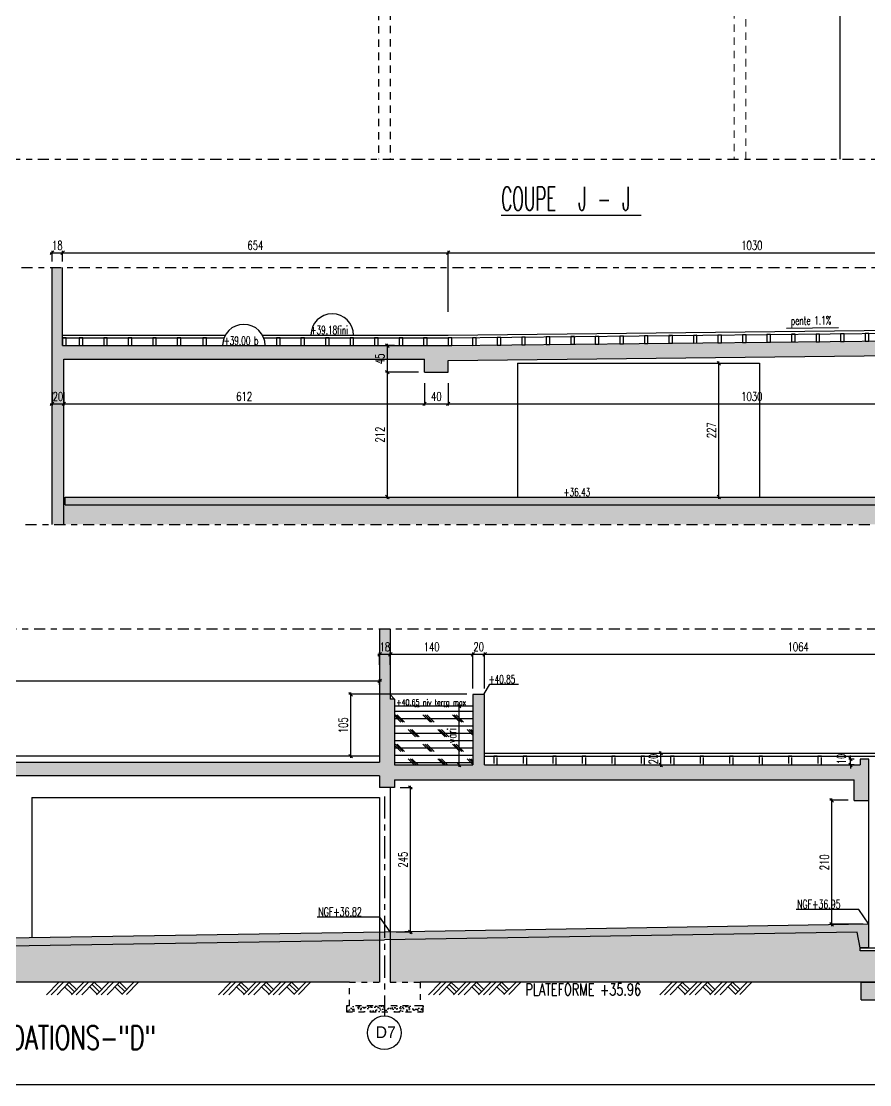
# Model space of a CAD drawing. Extents: x 308 to 437, y -199 to -146.
# Drawn here: x 361.87 to 376.27, y -198.96 to -180.92 of the extents above; entities that cross this region are included whole.
import ezdxf

# ---------------------------------------------------------------- set-up
doc = ezdxf.new("R2010")
doc.units = 0
doc.header["$LTSCALE"] = 0.5
doc.header["$MEASUREMENT"] = 0
for name, pattern in [('AXES2', [1.125, 0.75, -0.125, 0.125, -0.125]), ('CACHE', [0.375, 0.25, -0.125]), ('DISCONTINU', [0.75, 0.5, -0.25]), ('DISCONTINU2', [0.375, 0.25, -0.125])]:
    doc.linetypes.add(name, pattern=pattern)
doc.layers.get('DEFPOINTS').update_dxf_attribs({"linetype": 'CONTINUOUS'})
for name, color, linetype in [('1_AJSA_vue1', 251, 'CONTINUOUS'), ('1_AJSA_vue2', 13, 'CONTINUOUS'), ('A05-AXES', 13, 'AXES2'), ('A19-COTATIONS', 146, 'CONTINUOUS'), ('AXES', 6, 'AXES2'), ('CADRE-CART', 7, 'CONTINUOUS'), ('COTATION', 7, 'CONTINUOUS'), ('HABILLAGE', 7, 'CONTINUOUS'), ('MURS', 3, 'CONTINUOUS'), ('POCHAGE', 254, 'CONTINUOUS'), ('RDC', 7, 'DISCONTINU2'), ('REPERE-SEM', 4, 'CONTINUOUS'), ('Texte', 7, 'CONTINUOUS')]:
    doc.layers.add(name, color=color, linetype=linetype)
doc.styles.add('CGotH', font='GOTHIC.TTF')
doc.styles.add('ROMANS8', font='romans.shx', dxfattribs={"width": 0.7})
doc.styles.get("Standard").update_dxf_attribs({"font": 'txt.shx'})
doc.dimstyles.new('COT50 cm', dxfattribs={"dimtxt": 0.15, "dimasz": 0.06, "dimexe": 0.03, "dimexo": 0.1, "dimgap": 0.05, "dimtad": 1, "dimdec": 0, "dimlfac": 100, "dimzin": 0, "dimdsep": 46, "dimtxsty": 'ROMANS8', "dimblk1": 'OBLIQUE', "dimblk2": 'OBLIQUE', "dimsah": 1, "dimcen": 0.03, "dimdle": 0.03, "dimclrt": 1, "dimadec": 0, "dimazin": 0, "dimtfac": 1, "dimtdec": 0, "dimtmove": 0, "dimatfit": 3, "dimfxl": 0, "dimtolj": 1, "dimtzin": 0, "dimlwd": -1, "dimlwe": -1, "dimarcsym": 0})
pattern_1 = [(37.5, (0, -126.95472), (-0.003149668, 0.096341188), [0, -0.076, 0, -0.085, 0, -0.08125]), (7.5, (0, -126.95472), (0.088488835, 0.141107303), [0, -0.041, 0, -0.0685, 0, -0.02625]), (327.5, (-0.0615, -126.95472), (0.155707093, 0.000282953), [0, -0.025, 0, -0.09, 0, -0.1175]), (317.5, (-0.0615, -126.95472), (0.15030633, 0.04388378), [0, -0.0125, 0, -0.059, 0, -0.0675])]

# ---------------------------------------------------------------- blocks, each defined once
blk = doc.blocks.new('_Oblique')
at = {"layer": 'COTATION', "color": 0, "lineweight": -2}
blk.add_line((-0.5, -0.5), (0.5, 0.5), dxfattribs=at)
blk = doc.blocks.new('*D1558')
at = {"layer": 'COTATION', "color": 0, "transparency": 16777216}
for p, q in [((362.364, -184.851), (362.604, -184.851)), ((362.394, -185.001), (362.394, -184.821)), ((362.574, -185.001), (362.574, -184.821))]:
    blk.add_line(p, q, dxfattribs=at)
at = {"layer": 'DEFPOINTS', "color": 0, "transparency": 16777216}
for p in [(362.574, -184.851), (362.394, -185.101), (362.574, -185.101)]:
    blk.add_point(p, dxfattribs=at)
at = {"layer": 'COTATION', "color": 0, "transparency": 16777216, "xscale": 0.06, "yscale": 0.06, "zscale": 0.06, "rotation": 180}
blk.add_blockref('_Oblique', (362.394, -184.851), dxfattribs=at)
at = {"layer": 'COTATION', "color": 0, "transparency": 16777216, "xscale": 0.06, "yscale": 0.06, "zscale": 0.06}
blk.add_blockref('_Oblique', (362.574, -184.851), dxfattribs=at)
at = {"layer": 'COTATION', "color": 1, "transparency": 16777216, "insert": (362.484, -184.726), "char_height": 0.15, "attachment_point": 5, "style": 'ROMANS8'}
blk.add_mtext('\\A1;18', dxfattribs=at)
blk = doc.blocks.new('*D1559')
at = {"layer": 'COTATION', "color": 0, "transparency": 16777216}
for p, q in [((362.544, -184.851), (369.144, -184.851)), ((362.574, -185.001), (362.574, -184.821)), ((369.114, -185.851), (369.114, -184.821))]:
    blk.add_line(p, q, dxfattribs=at)
at = {"layer": 'DEFPOINTS', "color": 0, "transparency": 16777216}
for p in [(369.114, -184.851), (362.574, -185.101), (369.114, -186.246)]:
    blk.add_point(p, dxfattribs=at)
at = {"layer": 'COTATION', "color": 0, "transparency": 16777216, "xscale": 0.06, "yscale": 0.06, "zscale": 0.06, "rotation": 180}
blk.add_blockref('_Oblique', (362.574, -184.851), dxfattribs=at)
at = {"layer": 'COTATION', "color": 0, "transparency": 16777216, "xscale": 0.06, "yscale": 0.06, "zscale": 0.06}
blk.add_blockref('_Oblique', (369.114, -184.851), dxfattribs=at)
at = {"layer": 'COTATION', "color": 1, "transparency": 16777216, "insert": (365.844, -184.726), "char_height": 0.15, "attachment_point": 5, "style": 'ROMANS8'}
blk.add_mtext('\\A1;654', dxfattribs=at)
blk = doc.blocks.new('*D1560')
at = {"layer": 'COTATION', "color": 0, "transparency": 16777216}
for p, q in [((369.084, -184.851), (379.449, -184.851)), ((369.114, -185.851), (369.114, -184.821)), ((379.419, -185.851), (379.419, -184.821))]:
    blk.add_line(p, q, dxfattribs=at)
at = {"layer": 'DEFPOINTS', "color": 0, "transparency": 16777216}
for p in [(379.419, -184.851), (369.114, -186.246), (379.419, -187.102)]:
    blk.add_point(p, dxfattribs=at)
at = {"layer": 'COTATION', "color": 0, "transparency": 16777216, "xscale": 0.06, "yscale": 0.06, "zscale": 0.06, "rotation": 180}
blk.add_blockref('_Oblique', (369.114, -184.851), dxfattribs=at)
at = {"layer": 'COTATION', "color": 0, "transparency": 16777216, "xscale": 0.06, "yscale": 0.06, "zscale": 0.06}
blk.add_blockref('_Oblique', (379.419, -184.851), dxfattribs=at)
at = {"layer": 'COTATION', "color": 1, "transparency": 16777216, "insert": (374.267, -184.726), "char_height": 0.15, "attachment_point": 5, "style": 'ROMANS8'}
blk.add_mtext('\\A1;1030', dxfattribs=at)
blk = doc.blocks.new('*D1556')
at = {"layer": 'COTATION', "color": 0, "transparency": 16777216}
for p, q in [((368.614, -186.876), (368.053, -186.876)), ((368.083, -189.026), (368.083, -186.846)), ((368.051, -188.996), (368.113, -188.996))]:
    blk.add_line(p, q, dxfattribs=at)
at = {"layer": 'DEFPOINTS', "color": 0, "transparency": 16777216}
for p in [(368.083, -186.876), (368.714, -186.876), (367.951, -188.996)]:
    blk.add_point(p, dxfattribs=at)
at = {"layer": 'COTATION', "color": 0, "transparency": 16777216, "xscale": 0.06, "yscale": 0.06, "zscale": 0.06}
for p, rotation in [((368.083, -186.876), 90), ((368.083, -188.996), 270)]:
    blk.add_blockref('_Oblique', p, dxfattribs=dict(at, rotation=rotation))
at = {"layer": 'COTATION', "color": 1, "transparency": 16777216, "insert": (367.958, -187.936), "char_height": 0.15, "attachment_point": 5, "rotation": 90, "style": 'ROMANS8'}
blk.add_mtext('\\A1;212', dxfattribs=at)
blk = doc.blocks.new('*D1557')
at = {"layer": 'COTATION', "color": 0, "transparency": 16777216}
for p, q in [((368.206, -186.426), (368.053, -186.426)), ((368.083, -186.906), (368.083, -186.396)), ((368.614, -186.876), (368.053, -186.876))]:
    blk.add_line(p, q, dxfattribs=at)
at = {"layer": 'DEFPOINTS', "color": 0, "transparency": 16777216}
for p in [(368.083, -186.426), (368.306, -186.426), (368.714, -186.876)]:
    blk.add_point(p, dxfattribs=at)
at = {"layer": 'COTATION', "color": 0, "transparency": 16777216, "xscale": 0.06, "yscale": 0.06, "zscale": 0.06}
for p, rotation in [((368.083, -186.426), 90), ((368.083, -186.876), 270)]:
    blk.add_blockref('_Oblique', p, dxfattribs=dict(at, rotation=rotation))
at = {"layer": 'COTATION', "color": 1, "transparency": 16777216, "insert": (367.958, -186.651), "char_height": 0.15, "attachment_point": 5, "rotation": 90, "style": 'ROMANS8'}
blk.add_mtext('\\A1;45', dxfattribs=at)
blk = doc.blocks.new('*D1564')
at = {"layer": 'COTATION', "color": 0, "transparency": 16777216}
for p, q in [((362.394, -187.214), (362.394, -187.444)), ((362.594, -187.214), (362.594, -187.444)), ((362.364, -187.414), (362.624, -187.414))]:
    blk.add_line(p, q, dxfattribs=at)
at = {"layer": 'DEFPOINTS', "color": 0, "transparency": 16777216}
for p in [(362.394, -187.114), (362.594, -187.114), (362.594, -187.414)]:
    blk.add_point(p, dxfattribs=at)
at = {"layer": 'COTATION', "color": 0, "transparency": 16777216, "xscale": 0.06, "yscale": 0.06, "zscale": 0.06, "rotation": 180}
blk.add_blockref('_Oblique', (362.394, -187.414), dxfattribs=at)
at = {"layer": 'COTATION', "color": 0, "transparency": 16777216, "xscale": 0.06, "yscale": 0.06, "zscale": 0.06}
blk.add_blockref('_Oblique', (362.594, -187.414), dxfattribs=at)
at = {"layer": 'COTATION', "color": 1, "transparency": 16777216, "insert": (362.494, -187.289), "char_height": 0.15, "attachment_point": 5, "style": 'ROMANS8'}
blk.add_mtext('\\A1;20', dxfattribs=at)
blk = doc.blocks.new('*D1565')
at = {"layer": 'COTATION', "color": 0, "transparency": 16777216}
for p, q in [((368.714, -187.064), (368.714, -187.444)), ((362.594, -187.214), (362.594, -187.444)), ((362.564, -187.414), (368.744, -187.414))]:
    blk.add_line(p, q, dxfattribs=at)
at = {"layer": 'DEFPOINTS', "color": 0, "transparency": 16777216}
for p in [(368.714, -186.964), (362.594, -187.114), (368.714, -187.414)]:
    blk.add_point(p, dxfattribs=at)
at = {"layer": 'COTATION', "color": 0, "transparency": 16777216, "xscale": 0.06, "yscale": 0.06, "zscale": 0.06, "rotation": 180}
blk.add_blockref('_Oblique', (362.594, -187.414), dxfattribs=at)
at = {"layer": 'COTATION', "color": 0, "transparency": 16777216, "xscale": 0.06, "yscale": 0.06, "zscale": 0.06}
blk.add_blockref('_Oblique', (368.714, -187.414), dxfattribs=at)
at = {"layer": 'COTATION', "color": 1, "transparency": 16777216, "insert": (365.654, -187.289), "char_height": 0.15, "attachment_point": 5, "style": 'ROMANS8'}
blk.add_mtext('\\A1;612', dxfattribs=at)
blk = doc.blocks.new('*D1566')
at = {"layer": 'COTATION', "color": 0, "transparency": 16777216}
for p, q in [((368.714, -187.064), (368.714, -187.444)), ((369.114, -187.064), (369.114, -187.444)), ((368.684, -187.414), (369.144, -187.414))]:
    blk.add_line(p, q, dxfattribs=at)
at = {"layer": 'DEFPOINTS', "color": 0, "transparency": 16777216}
for p in [(368.714, -186.964), (369.114, -186.964), (369.114, -187.414)]:
    blk.add_point(p, dxfattribs=at)
at = {"layer": 'COTATION', "color": 0, "transparency": 16777216, "xscale": 0.06, "yscale": 0.06, "zscale": 0.06, "rotation": 180}
blk.add_blockref('_Oblique', (368.714, -187.414), dxfattribs=at)
at = {"layer": 'COTATION', "color": 0, "transparency": 16777216, "xscale": 0.06, "yscale": 0.06, "zscale": 0.06}
blk.add_blockref('_Oblique', (369.114, -187.414), dxfattribs=at)
at = {"layer": 'COTATION', "color": 1, "transparency": 16777216, "insert": (368.914, -187.289), "char_height": 0.15, "attachment_point": 5, "style": 'ROMANS8'}
blk.add_mtext('\\A1;40', dxfattribs=at)
blk = doc.blocks.new('*D1562')
at = {"layer": 'COTATION', "color": 0, "transparency": 16777216}
for p, q in [((369.114, -187.064), (369.114, -187.444)), ((369.084, -187.414), (379.449, -187.414)), ((379.419, -187.351), (379.419, -187.444))]:
    blk.add_line(p, q, dxfattribs=at)
at = {"layer": 'DEFPOINTS', "color": 0, "transparency": 16777216}
for p in [(369.114, -186.964), (379.419, -187.251), (379.419, -187.414)]:
    blk.add_point(p, dxfattribs=at)
at = {"layer": 'COTATION', "color": 0, "transparency": 16777216, "xscale": 0.06, "yscale": 0.06, "zscale": 0.06, "rotation": 180}
blk.add_blockref('_Oblique', (369.114, -187.414), dxfattribs=at)
at = {"layer": 'COTATION', "color": 0, "transparency": 16777216, "xscale": 0.06, "yscale": 0.06, "zscale": 0.06}
blk.add_blockref('_Oblique', (379.419, -187.414), dxfattribs=at)
at = {"layer": 'COTATION', "color": 1, "transparency": 16777216, "insert": (374.267, -187.289), "char_height": 0.15, "attachment_point": 5, "style": 'ROMANS8'}
blk.add_mtext('\\A1;1030', dxfattribs=at)
blk = doc.blocks.new('*D1555')
at = {"layer": 'COTATION', "color": 0, "transparency": 16777216}
for p, q in [((373.707, -189.026), (373.707, -186.696)), ((373.458, -186.726), (373.737, -186.726)), ((373.41, -188.996), (373.737, -188.996))]:
    blk.add_line(p, q, dxfattribs=at)
at = {"layer": 'DEFPOINTS', "color": 0, "transparency": 16777216}
for p in [(373.358, -186.726), (373.707, -186.726), (373.31, -188.996)]:
    blk.add_point(p, dxfattribs=at)
at = {"layer": 'COTATION', "color": 0, "transparency": 16777216, "xscale": 0.06, "yscale": 0.06, "zscale": 0.06}
for p, rotation in [((373.707, -186.726), 90), ((373.707, -188.996), 270)]:
    blk.add_blockref('_Oblique', p, dxfattribs=dict(at, rotation=rotation))
at = {"layer": 'COTATION', "color": 1, "transparency": 16777216, "insert": (373.582, -187.861), "char_height": 0.15, "attachment_point": 5, "rotation": 90, "style": 'ROMANS8'}
blk.add_mtext('\\A1;227', dxfattribs=at)
blk = doc.blocks.new('A$C78D74200')
at = {"layer": 'RDC'}
for points in [[(-6.54, 0.45), (-6.479, 0.45), (-6.479, 0.58), (-6.54, 0.58)], [(-6.261, 0.45), (-6.2, 0.45), (-6.2, 0.58), (-6.261, 0.58)], [(-5.844, 0.45), (-5.783, 0.45), (-5.783, 0.58), (-5.844, 0.58)], [(-5.428, 0.45), (-5.367, 0.45), (-5.367, 0.58), (-5.428, 0.58)], [(-5.012, 0.45), (-4.951, 0.45), (-4.951, 0.58), (-5.012, 0.58)], [(-4.596, 0.45), (-4.535, 0.45), (-4.535, 0.58), (-4.596, 0.58)], [(-4.161, 0.45), (-4.1, 0.45), (-4.1, 0.58), (-4.161, 0.58)], [(-2.913, 0.45), (-2.852, 0.45), (-2.852, 0.58), (-2.913, 0.58)], [(-2.497, 0.45), (-2.436, 0.45), (-2.436, 0.58), (-2.497, 0.58)], [(-2.081, 0.45), (-2.02, 0.45), (-2.02, 0.58), (-2.081, 0.58)], [(-1.664, 0.45), (-1.603, 0.45), (-1.603, 0.58), (-1.664, 0.58)], [(-1.248, 0.45), (-1.187, 0.45), (-1.187, 0.58), (-1.248, 0.58)], [(-0.832, 0.45), (-0.771, 0.45), (-0.771, 0.58), (-0.832, 0.58)], [(-0.416, 0.45), (-0.355, 0.45), (-0.355, 0.58), (-0.416, 0.58)], [(0, 0.45), (0.061, 0.451), (0.061, 0.581), (0, 0.58)], [(0.416, 0.454), (0.477, 0.455), (0.477, 0.585), (0.416, 0.584)], [(0.832, 0.459), (0.893, 0.46), (0.893, 0.59), (0.832, 0.589)], [(1.248, 0.463), (1.309, 0.464), (1.309, 0.594), (1.248, 0.593)], [(1.664, 0.468), (1.725, 0.468), (1.725, 0.598), (1.664, 0.598)], [(2.081, 0.472), (2.142, 0.473), (2.142, 0.603), (2.081, 0.602)], [(2.497, 0.477), (2.558, 0.477), (2.558, 0.607), (2.497, 0.607)], [(2.913, 0.481), (2.974, 0.482), (2.974, 0.612), (2.913, 0.611)], [(3.329, 0.486), (3.39, 0.486), (3.39, 0.616), (3.329, 0.616)], [(3.745, 0.49), (3.806, 0.491), (3.806, 0.621), (3.745, 0.62)], [(4.161, 0.494), (4.222, 0.495), (4.222, 0.625), (4.161, 0.624)], [(4.577, 0.499), (4.638, 0.5), (4.638, 0.63), (4.577, 0.629)], [(4.993, 0.503), (5.054, 0.504), (5.054, 0.634), (4.993, 0.633)], [(5.409, 0.508), (5.47, 0.508), (5.47, 0.639), (5.409, 0.638)], [(5.826, 0.512), (5.887, 0.513), (5.887, 0.643), (5.826, 0.642)], [(6.242, 0.517), (6.303, 0.517), (6.303, 0.647), (6.242, 0.647)], [(6.658, 0.521), (6.719, 0.522), (6.719, 0.652), (6.658, 0.651)], [(7.074, 0.526), (7.135, 0.526), (7.135, 0.656), (7.074, 0.656)]]:
    blk.add_lwpolyline(points, close=True, dxfattribs=at)
blk = doc.blocks.new('*D1627')
at = {"layer": 'COTATION', "color": 0, "transparency": 16777216}
for p, q in [((375.623, -196.273), (375.623, -194.11)), ((375.904, -194.14), (375.593, -194.14)), ((376.154, -196.243), (375.593, -196.243))]:
    blk.add_line(p, q, dxfattribs=at)
at = {"layer": 'DEFPOINTS', "color": 0, "transparency": 16777216}
for p in [(375.623, -194.14), (376.004, -194.14), (376.254, -196.243)]:
    blk.add_point(p, dxfattribs=at)
at = {"layer": 'COTATION', "color": 0, "transparency": 16777216, "xscale": 0.06, "yscale": 0.06, "zscale": 0.06}
for p, rotation in [((375.623, -194.14), 90), ((375.623, -196.243), 270)]:
    blk.add_blockref('_Oblique', p, dxfattribs=dict(at, rotation=rotation))
at = {"layer": 'COTATION', "color": 1, "transparency": 16777216, "insert": (375.498, -195.192), "char_height": 0.15, "attachment_point": 5, "rotation": 90, "style": 'ROMANS8'}
blk.add_mtext('\\A1;210', dxfattribs=at)
blk = doc.blocks.new('*D1653')
at = {"layer": 'COTATION', "color": 0, "transparency": 16777216}
for p, q in [((372.701, -193.34), (372.752, -193.34)), ((372.722, -193.57), (372.722, -193.31)), ((372.701, -193.54), (372.752, -193.54))]:
    blk.add_line(p, q, dxfattribs=at)
at = {"layer": 'DEFPOINTS', "color": 0, "transparency": 16777216}
for p in [(372.601, -193.34), (372.722, -193.34), (372.601, -193.54)]:
    blk.add_point(p, dxfattribs=at)
at = {"layer": 'COTATION', "color": 0, "transparency": 16777216, "xscale": 0.06, "yscale": 0.06, "zscale": 0.06}
for p, rotation in [((372.722, -193.34), 90), ((372.722, -193.54), 270)]:
    blk.add_blockref('_Oblique', p, dxfattribs=dict(at, rotation=rotation))
at = {"layer": 'COTATION', "color": 1, "transparency": 16777216, "insert": (372.597, -193.44), "char_height": 0.15, "attachment_point": 5, "rotation": 90, "style": 'ROMANS8'}
blk.add_mtext('\\A1;20', dxfattribs=at)
blk = doc.blocks.new('*D1654')
at = {"layer": 'COTATION', "color": 0, "transparency": 16777216}
for p, q in [((375.94, -193.44), (375.94, -193.38)), ((376.004, -193.44), (375.91, -193.44)), ((376.004, -193.54), (375.91, -193.54)), ((375.94, -193.54), (375.94, -193.44)), ((375.94, -193.54), (375.94, -193.6))]:
    blk.add_line(p, q, dxfattribs=at)
at = {"layer": 'DEFPOINTS', "color": 0, "transparency": 16777216}
for p in [(375.94, -193.44), (376.104, -193.44), (376.104, -193.54)]:
    blk.add_point(p, dxfattribs=at)
at = {"layer": 'COTATION', "color": 0, "transparency": 16777216, "xscale": 0.06, "yscale": 0.06, "zscale": 0.06}
for p, rotation in [((375.94, -193.44), 270), ((375.94, -193.54), 90)]:
    blk.add_blockref('_Oblique', p, dxfattribs=dict(at, rotation=rotation))
at = {"layer": 'COTATION', "color": 1, "transparency": 16777216, "insert": (375.785, -193.44), "char_height": 0.15, "attachment_point": 5, "rotation": 90, "style": 'ROMANS8'}
blk.add_mtext('\\A1;10', dxfattribs=at)
blk = doc.blocks.new('*D1685')
at = {"layer": 'COTATION', "color": 0, "transparency": 16777216}
for p, q in [((353.186, -192.114), (367.982, -192.114)), ((353.216, -192.269), (353.216, -192.084)), ((367.952, -192.179), (367.952, -192.084))]:
    blk.add_line(p, q, dxfattribs=at)
at = {"layer": 'DEFPOINTS', "color": 0, "transparency": 16777216}
for p in [(367.952, -192.114), (367.952, -192.279), (353.216, -192.369)]:
    blk.add_point(p, dxfattribs=at)
at = {"layer": 'COTATION', "color": 0, "transparency": 16777216, "xscale": 0.06, "yscale": 0.06, "zscale": 0.06, "rotation": 180}
blk.add_blockref('_Oblique', (353.216, -192.114), dxfattribs=at)
at = {"layer": 'COTATION', "color": 0, "transparency": 16777216, "xscale": 0.06, "yscale": 0.06, "zscale": 0.06}
blk.add_blockref('_Oblique', (367.952, -192.114), dxfattribs=at)
at = {"layer": 'COTATION', "color": 1, "transparency": 16777216, "insert": (360.584, -191.989), "char_height": 0.15, "attachment_point": 5, "style": 'ROMANS8'}
blk.add_mtext('\\A1;1474', dxfattribs=at)
blk = doc.blocks.new('*D1686')
at = {"layer": 'COTATION', "color": 0, "transparency": 16777216}
for p, q in [((367.922, -191.662), (368.162, -191.662)), ((367.952, -191.842), (367.952, -191.632)), ((368.132, -191.842), (368.132, -191.632))]:
    blk.add_line(p, q, dxfattribs=at)
at = {"layer": 'DEFPOINTS', "color": 0, "transparency": 16777216}
for p in [(368.132, -191.662), (367.952, -191.942), (368.132, -191.942)]:
    blk.add_point(p, dxfattribs=at)
at = {"layer": 'COTATION', "color": 0, "transparency": 16777216, "xscale": 0.06, "yscale": 0.06, "zscale": 0.06, "rotation": 180}
blk.add_blockref('_Oblique', (367.952, -191.662), dxfattribs=at)
at = {"layer": 'COTATION', "color": 0, "transparency": 16777216, "xscale": 0.06, "yscale": 0.06, "zscale": 0.06}
blk.add_blockref('_Oblique', (368.132, -191.662), dxfattribs=at)
at = {"layer": 'COTATION', "color": 1, "transparency": 16777216, "insert": (368.042, -191.537), "char_height": 0.15, "attachment_point": 5, "style": 'ROMANS8'}
blk.add_mtext('\\A1;18', dxfattribs=at)
blk = doc.blocks.new('*D1687')
at = {"layer": 'COTATION', "color": 0, "transparency": 16777216}
for p, q in [((368.102, -191.662), (369.563, -191.662)), ((368.132, -191.842), (368.132, -191.632)), ((369.533, -192.242), (369.533, -191.632))]:
    blk.add_line(p, q, dxfattribs=at)
at = {"layer": 'DEFPOINTS', "color": 0, "transparency": 16777216}
for p in [(369.533, -191.662), (368.132, -191.942), (369.533, -192.342)]:
    blk.add_point(p, dxfattribs=at)
at = {"layer": 'COTATION', "color": 0, "transparency": 16777216, "xscale": 0.06, "yscale": 0.06, "zscale": 0.06, "rotation": 180}
blk.add_blockref('_Oblique', (368.132, -191.662), dxfattribs=at)
at = {"layer": 'COTATION', "color": 0, "transparency": 16777216, "xscale": 0.06, "yscale": 0.06, "zscale": 0.06}
blk.add_blockref('_Oblique', (369.533, -191.662), dxfattribs=at)
at = {"layer": 'COTATION', "color": 1, "transparency": 16777216, "insert": (368.833, -191.537), "char_height": 0.15, "attachment_point": 5, "style": 'ROMANS8'}
blk.add_mtext('\\A1;140', dxfattribs=at)
blk = doc.blocks.new('*D1688')
at = {"layer": 'COTATION', "color": 0, "transparency": 16777216}
for p, q in [((369.503, -191.662), (369.763, -191.662)), ((369.533, -192.242), (369.533, -191.632)), ((369.733, -192.242), (369.733, -191.632))]:
    blk.add_line(p, q, dxfattribs=at)
at = {"layer": 'DEFPOINTS', "color": 0, "transparency": 16777216}
for p in [(369.733, -191.662), (369.533, -192.342), (369.733, -192.342)]:
    blk.add_point(p, dxfattribs=at)
at = {"layer": 'COTATION', "color": 0, "transparency": 16777216, "xscale": 0.06, "yscale": 0.06, "zscale": 0.06, "rotation": 180}
blk.add_blockref('_Oblique', (369.533, -191.662), dxfattribs=at)
at = {"layer": 'COTATION', "color": 0, "transparency": 16777216, "xscale": 0.06, "yscale": 0.06, "zscale": 0.06}
blk.add_blockref('_Oblique', (369.733, -191.662), dxfattribs=at)
at = {"layer": 'COTATION', "color": 1, "transparency": 16777216, "insert": (369.633, -191.537), "char_height": 0.15, "attachment_point": 5, "style": 'ROMANS8'}
blk.add_mtext('\\A1;20', dxfattribs=at)
blk = doc.blocks.new('*D1689')
at = {"layer": 'COTATION', "color": 0, "transparency": 16777216}
for p, q in [((369.703, -191.662), (380.403, -191.662)), ((369.733, -192.242), (369.733, -191.632)), ((380.373, -192.092), (380.373, -191.632))]:
    blk.add_line(p, q, dxfattribs=at)
at = {"layer": 'DEFPOINTS', "color": 0, "transparency": 16777216}
for p in [(380.373, -191.662), (380.373, -192.192), (369.733, -192.342)]:
    blk.add_point(p, dxfattribs=at)
at = {"layer": 'COTATION', "color": 0, "transparency": 16777216, "xscale": 0.06, "yscale": 0.06, "zscale": 0.06, "rotation": 180}
blk.add_blockref('_Oblique', (369.733, -191.662), dxfattribs=at)
at = {"layer": 'COTATION', "color": 0, "transparency": 16777216, "xscale": 0.06, "yscale": 0.06, "zscale": 0.06}
blk.add_blockref('_Oblique', (380.373, -191.662), dxfattribs=at)
at = {"layer": 'COTATION', "color": 1, "transparency": 16777216, "insert": (375.053, -191.537), "char_height": 0.15, "attachment_point": 5, "style": 'ROMANS8'}
blk.add_mtext('\\A1;1064', dxfattribs=at)
blk = doc.blocks.new('*D1708')
at = {"layer": 'COTATION', "color": 0, "transparency": 16777216}
for p, q in [((367.461, -193.422), (367.461, -192.312)), ((369.433, -192.342), (367.431, -192.342)), ((367.651, -193.392), (367.431, -193.392))]:
    blk.add_line(p, q, dxfattribs=at)
at = {"layer": 'DEFPOINTS', "color": 0, "transparency": 16777216}
for p in [(367.461, -192.342), (369.533, -192.342), (367.751, -193.392)]:
    blk.add_point(p, dxfattribs=at)
at = {"layer": 'COTATION', "color": 0, "transparency": 16777216, "xscale": 0.06, "yscale": 0.06, "zscale": 0.06}
for p, rotation in [((367.461, -192.342), 90), ((367.461, -193.392), 270)]:
    blk.add_blockref('_Oblique', p, dxfattribs=dict(at, rotation=rotation))
at = {"layer": 'COTATION', "color": 1, "transparency": 16777216, "insert": (367.336, -192.867), "char_height": 0.15, "attachment_point": 5, "rotation": 90, "style": 'ROMANS8'}
blk.add_mtext('\\A1;105', dxfattribs=at)
blk = doc.blocks.new('*D1715')
at = {"layer": 'COTATION', "color": 0, "transparency": 16777216}
for p, q in [((369.292, -192.542), (369.331, -192.542)), ((369.301, -193.57), (369.301, -192.512)), ((369.272, -193.54), (369.331, -193.54))]:
    blk.add_line(p, q, dxfattribs=at)
at = {"layer": 'DEFPOINTS', "color": 0, "transparency": 16777216}
for p in [(369.192, -192.542), (369.301, -192.542), (369.172, -193.54)]:
    blk.add_point(p, dxfattribs=at)
at = {"layer": 'COTATION', "color": 0, "transparency": 16777216, "xscale": 0.06, "yscale": 0.06, "zscale": 0.06}
for p, rotation in [((369.301, -192.542), 90), ((369.301, -193.54), 270)]:
    blk.add_blockref('_Oblique', p, dxfattribs=dict(at, rotation=rotation))
at = {"layer": 'COTATION', "color": 1, "transparency": 16777216, "insert": (369.176, -193.041), "char_height": 0.15, "attachment_point": 5, "rotation": 90, "style": 'ROMANS8'}
blk.add_mtext('\\A1;vari', dxfattribs=at)
blk = doc.blocks.new('*D1722')
at = {"layer": 'COTATION', "color": 0, "transparency": 16777216}
for p, q in [((368.302, -193.922), (368.503, -193.922)), ((368.473, -196.403), (368.473, -193.892)), ((368.232, -196.373), (368.503, -196.373))]:
    blk.add_line(p, q, dxfattribs=at)
at = {"layer": 'DEFPOINTS', "color": 0, "transparency": 16777216}
for p in [(368.202, -193.922), (368.473, -193.922), (368.132, -196.373)]:
    blk.add_point(p, dxfattribs=at)
at = {"layer": 'COTATION', "color": 0, "transparency": 16777216, "xscale": 0.06, "yscale": 0.06, "zscale": 0.06}
for p, rotation in [((368.473, -193.922), 90), ((368.473, -196.373), 270)]:
    blk.add_blockref('_Oblique', p, dxfattribs=dict(at, rotation=rotation))
at = {"layer": 'COTATION', "color": 1, "transparency": 16777216, "insert": (368.348, -195.147), "char_height": 0.15, "attachment_point": 5, "rotation": 90, "style": 'ROMANS8'}
blk.add_mtext('\\A1;245', dxfattribs=at)

msp = doc.modelspace()

# ---------------------------------------------------------------- hatches: boundary and pattern name
at = {"layer": 'COTATION'}
h = msp.add_hatch(dxfattribs=at)
h.set_pattern_fill('CORK', color=256)
h.set_pattern_definition([(0, (0, 0), (0, 0.125), []), (135, (0.0625, -0.0625), (-0.25, -0.25), [0.1767767, -0.1767767]), (135, (0.09375, -0.0625), (-0.25, -0.25), [0.1767767, -0.1767767]), (135, (0.125, -0.0625), (-0.25, -0.25), [0.1767767, -0.1767767])])
h.paths.add_polyline_path([(369.5328, -192.5421), (368.2025, -192.5421), (368.2025, -193.5404), (369.5328, -193.5404)])
h.paths.add_polyline_path([(369.2886, -193.2062), (369.2886, -192.8762), (369.0636, -192.8762), (369.0636, -193.2062)], flags=24)
at = {"layer": 'COTATION', "linetype": 'DISCONTINU', "ltscale": 0.2}
h = msp.add_hatch(dxfattribs=at)
h.set_pattern_fill('AR-CONC', color=8, scale=0.02, style=0)
h.set_pattern_definition([(50, (367.186, -197.72683), (0.143452, -0.01255), [0.015, -0.165]), (355, (367.186, -197.72683), (-0.02775, 0.150438), [0.012, -0.132]), (100.451, (367.19796, -197.72787), (0.115702, 0.137888), [0.012748, -0.140228]), (46.184, (367.186, -197.68683), (0.213448, -0.033104), [0.0225, -0.2475]), (96.636, (367.2038, -197.68958), (0.186932, 0.194824), [0.019122, -0.210343]), (351.184, (367.186, -197.68683), (0.186932, 0.194824), [0.018, -0.198]), (21, (367.206, -197.69683), (0.119381, -0.080524), [0.015, -0.165]), (326, (367.206, -197.69683), (0.048663, 0.14503), [0.012, -0.132]), (71.451, (367.21595, -197.70354), (0.168044, 0.064506), [0.012748, -0.140228]), (37.5, (367.186004, -197.726825), (0.002432, 0.0665788), [0, -0.1304, 0, -0.134, 0, -0.1325]), (7.5, (367.186004, -197.726825), (0.052614, 0.0788823), [0, -0.0764, 0, -0.1274, 0, -0.0505]), (327.5, (367.141404, -197.726825), (0.1067645, -0.004511), [0, -0.05, 0, -0.156, 0, -0.207]), (317.5, (367.1214, -197.726825), (0.116637, 0.020021), [0, -0.065, 0, -0.1036, 0, -0.147])])
h.paths.add_polyline_path([(367.8854, -197.6268), (367.4421, -197.6268), (367.3921, -197.6268), (367.3921, -197.7268), (367.8854, -197.7268)])
h.paths.add_polyline_path([(368.6921, -197.6269), (368.4883, -197.6267), (367.8854, -197.6268), (367.8854, -197.7268), (368.6921, -197.7269)])
at = {"layer": 'HABILLAGE'}
h = msp.add_hatch(dxfattribs=at)
h.set_pattern_fill('AR-SAND', color=256, scale=0.05, style=0)
h.set_pattern_definition([(37.5, (8.50618, -59.059424), (-0.003149668, 0.096341188), [0, -0.076, 0, -0.085, 0, -0.08125]), (7.5, (8.50618, -59.05942), (0.088488835, 0.141107303), [0, -0.041, 0, -0.0685, 0, -0.02625]), (327.5, (8.44468, -59.059424), (0.155707093, 0.000282953), [0, -0.025, 0, -0.09, 0, -0.1175]), (317.5, (8.44468, -59.05942), (0.15030633, 0.04388378), [0, -0.0125, 0, -0.059, 0, -0.0675])])
h.paths.add_polyline_path([(362.5942, -189.4582), (379.4192, -189.4582), (379.4192, -189.1265), (362.5942, -189.1265)])
h = msp.add_hatch(dxfattribs=at)
h.set_pattern_fill('AR-SAND', color=256, scale=0.05, style=0)
h.set_pattern_definition(pattern_1)
h.paths.add_polyline_path([(376.4958, -196.369), (376.4445, -196.6944), (376.1044, -196.6944), (376.0544, -196.3761), (368.1516, -196.5025), (368.1316, -196.5025), (368.1316, -197.2268), (368.6421, -197.2268), (381.473, -197.2268), (381.973, -197.2268), (381.973, -196.2817), (381.953, -196.2817)])
h = msp.add_hatch(dxfattribs=at)
h.set_pattern_fill('AR-SAND', color=256, scale=0.05, style=0)
h.set_pattern_definition(pattern_1)
h.paths.add_polyline_path([(367.9515, -196.506), (367.9315, -196.506), (360.693, -196.6219), (360.673, -196.6219), (360.6729, -197.2268), (361.183, -197.2268), (367.4421, -197.2268), (367.4421, -197.2268), (367.9515, -197.2268)])
at = {"layer": 'POCHAGE'}
for points in [[(369.1151, -186.4265), (362.5742, -186.4265), (362.5742, -185.1005), (362.3942, -185.1005), (362.3942, -189.4582), (362.5942, -189.4582), (362.5942, -186.6565), (368.7142, -186.6565), (368.7142, -186.8765), (369.1142, -186.8765), (369.1142, -186.6765), (379.4192, -186.5665), (379.4192, -189.4582), (379.6192, -189.4582), (379.6192, -186.1165), (379.4192, -186.1365), (379.4192, -186.3165)], [(362.6142, -188.9965), (362.6142, -189.1265), (379.3992, -189.1265), (379.3992, -188.9965)], [(353.2162, -193.4921), (353.2162, -192.2174), (353.036, -192.2174), (353.036, -194.1617), (351.6355, -194.1617), (351.6355, -192.7421), (351.4355, -192.7421), (351.4355, -194.1617), (346.833, -194.1617), (346.833, -194.0617), (346.683, -194.0617), (346.683, -194.7117), (346.883, -194.7117), (346.883, -194.4117), (353.036, -194.4117), (353.036, -194.4921), (353.286, -194.4921), (353.286, -193.7221), (367.9515, -193.7221), (367.9515, -193.9221), (368.2025, -193.9221), (368.2025, -193.7904), (376.0045, -193.7904), (376.0045, -194.1404), (376.2545, -194.1404), (376.2545, -193.4404), (376.1045, -193.4404), (376.1045, -193.5404), (369.7329, -193.5404), (369.7329, -192.3421), (369.5328, -192.3421), (369.5328, -193.5404), (368.2025, -193.5404), (368.2025, -192.4221), (368.1325, -192.4221), (368.1325, -191.2326), (367.9515, -191.2326), (367.9515, -193.4921)], [(376.2545, -196.2429), (368.0328, -196.3744), (368.0328, -196.5044), (376.2545, -196.3729)], [(368.0328, -196.3744), (360.5828, -196.4936), (360.5828, -196.6236), (368.0328, -196.5044)], [(376.2544, -196.3729), (376.0544, -196.3761), (376.1044, -196.6429), (376.2544, -196.6421)], [(376.4239, -197.2268), (376.1239, -197.2268), (376.1239, -197.5268), (376.4239, -197.5268)]]:
    msp.add_hatch(color=256, dxfattribs=at).paths.add_polyline_path(points)

# ---------------------------------------------------------------- linework, layer by layer
at = {"layer": '1_AJSA_vue1'}
msp.add_lwpolyline([(375.7611, -180.0434), (375.7611, -183.2637)], dxfattribs=at)
at = {"layer": '1_AJSA_vue2', "linetype": 'CACHE'}
for p, q in [((367.933, -179.8814), (367.9328, -183.2637)), ((368.1328, -179.8762), (368.1328, -183.2637))]:
    msp.add_line(p, q, dxfattribs=at)
at = {"layer": 'A19-COTATIONS', "color": 242, "lineweight": 30, "ltscale": 10, "true_color": 0xcd2027}
msp.add_circle((368.0328, -198.0839), 0.2858, dxfattribs=at)
at = {"layer": 'AXES', "color": 6, "ltscale": 0.5}
for p, q in [((361.8744, -185.1005), (381.1423, -185.1005)), ((361.9447, -189.4582), (381.1423, -189.4582)), ((354.776, -191.2326), (433.413, -191.2326))]:
    msp.add_line(p, q, dxfattribs=at)
at = {"layer": 'AXES', "color": 1}
msp.add_line((368.0328, -194.0743), (368.0328, -197.798), dxfattribs=at)
at = {"layer": 'AXES', "color": 6, "ltscale": 0.5}
msp.add_lwpolyline([(322.6192, -181.3169), (349.967, -181.3169), (349.967, -183.2637), (379.6608, -183.2637), (379.6608, -184.2668), (395.072, -184.2668), (395.072, -189.3563)], dxfattribs=at)
at = {"layer": 'CADRE-CART', "color": 1}
msp.add_lwpolyline([(307.8533, -154.9648), (437.1328, -154.9648), (437.1328, -198.9648), (307.8533, -198.9648)], close=True, dxfattribs=at)
at = {"layer": 'COTATION', "color": 0}
msp.add_line((368.1325, -192.3421), (368.2025, -192.4221), dxfattribs=at)
at = {"layer": 'COTATION', "color": 8}
for p, q in [((368.1316, -193.9221), (368.1316, -197.2268)), ((362.0497, -194.0921), (362.0497, -196.4701)), ((362.0497, -194.0921), (367.9515, -194.0921)), ((367.9515, -194.0921), (367.9515, -197.2268)), ((376.2545, -196.2429), (376.2545, -194.1404))]:
    msp.add_line(p, q, dxfattribs=at)
at = {"layer": 'COTATION'}
msp.add_lwpolyline([(376.1044, -196.6429), (376.4445, -196.6429), (376.4445, -196.6944), (376.1044, -196.6944)], close=True, dxfattribs=at)
at = {"layer": 'COTATION', "color": 8, "linetype": 'DISCONTINU', "ltscale": 0.2}
for points in [[(368.1316, -197.2268), (368.6421, -197.2268), (368.6421, -197.6268), (367.4421, -197.6268), (367.4421, -197.2268), (367.9515, -197.2268)], [(367.4421, -197.6268), (367.3921, -197.6268), (367.3921, -197.7268), (368.6921, -197.7269), (368.6921, -197.6269), (368.6421, -197.6268)]]:
    msp.add_lwpolyline(points, dxfattribs=at)
at = {"layer": 'COTATION'}
for centre in [(367.1484, -186.2465), (365.6485, -186.4265)]:
    msp.add_arc(centre, 0.3611, 0, 180, dxfattribs=at)
at = {"layer": 'HABILLAGE'}
for p, q in [((362.2997, -197.4413), (362.5094, -197.2268)), ((362.3803, -197.4404), (362.5892, -197.2268)), ((362.4784, -197.4393), (362.6862, -197.2268)), ((362.6077, -197.3065), (362.7344, -197.4305)), ((362.6488, -197.2644), (362.7756, -197.3884)), ((362.6844, -197.2277), (362.8114, -197.3518)), ((362.7232, -197.4413), (362.9329, -197.2268)), ((362.8038, -197.4404), (363.0127, -197.2268)), ((362.902, -197.4393), (363.1097, -197.2268)), ((363.0329, -197.3057), (363.1597, -197.4296)), ((363.0741, -197.2636), (363.2008, -197.3875)), ((363.1097, -197.2268), (363.2366, -197.3509)), ((363.1479, -197.4413), (363.3577, -197.2268)), ((363.2286, -197.4404), (363.4383, -197.2259)), ((363.3267, -197.4393), (363.5364, -197.2248)), ((363.4597, -197.3036), (363.5865, -197.4276)), ((363.5008, -197.2616), (363.6276, -197.3855)), ((363.5364, -197.2248), (363.6634, -197.3489)), ((363.5777, -197.4365), (363.7827, -197.2268)), ((363.6584, -197.4356), (363.8625, -197.2268)), ((365.2173, -197.4413), (365.427, -197.2268)), ((365.2979, -197.4404), (365.5068, -197.2268)), ((365.396, -197.4393), (365.6038, -197.2268)), ((365.5253, -197.3065), (365.652, -197.4305)), ((365.5664, -197.2644), (365.6932, -197.3884)), ((365.602, -197.2277), (365.729, -197.3518)), ((365.6408, -197.4413), (365.8505, -197.2268)), ((365.7214, -197.4404), (365.9303, -197.2268)), ((365.8196, -197.4393), (366.0273, -197.2268)), ((365.9505, -197.3057), (366.0773, -197.4296)), ((365.9917, -197.2636), (366.1184, -197.3875)), ((366.0273, -197.2268), (366.1542, -197.3509)), ((366.0655, -197.4413), (366.2753, -197.2268)), ((366.1462, -197.4404), (366.3559, -197.2259)), ((366.2443, -197.4393), (366.454, -197.2248)), ((366.3773, -197.3036), (366.504, -197.4276)), ((366.4184, -197.2616), (366.5452, -197.3855)), ((366.454, -197.2248), (366.581, -197.3489)), ((366.4953, -197.4365), (366.7003, -197.2268)), ((366.576, -197.4356), (366.7801, -197.2268)), ((368.7831, -197.4413), (368.9928, -197.2268)), ((368.8638, -197.4404), (369.0726, -197.2268)), ((368.9619, -197.4393), (369.1696, -197.2268)), ((369.0911, -197.3065), (369.2179, -197.4305)), ((369.1322, -197.2644), (369.259, -197.3884)), ((369.1679, -197.2277), (369.2948, -197.3518)), ((369.2066, -197.4413), (369.4163, -197.2268)), ((369.2873, -197.4404), (369.4961, -197.2268)), ((369.3854, -197.4393), (369.5931, -197.2268)), ((369.5164, -197.3057), (369.6432, -197.4296)), ((369.5575, -197.2636), (369.6843, -197.3875)), ((369.5931, -197.2268), (369.7201, -197.3509)), ((369.6314, -197.4413), (369.8411, -197.2268)), ((369.712, -197.4404), (369.9218, -197.2259)), ((369.8101, -197.4393), (370.0199, -197.2248)), ((369.9431, -197.3036), (370.0699, -197.4276)), ((369.9842, -197.2616), (370.111, -197.3855)), ((370.0199, -197.2248), (370.1468, -197.3489)), ((370.0612, -197.4365), (370.2662, -197.2268)), ((370.1418, -197.4356), (370.3459, -197.2268)), ((372.7036, -197.4413), (372.9133, -197.2268)), ((372.7843, -197.4404), (372.9931, -197.2268)), ((372.8824, -197.4393), (373.0901, -197.2268)), ((373.0116, -197.3065), (373.1384, -197.4305)), ((373.0527, -197.2644), (373.1795, -197.3884)), ((373.0884, -197.2277), (373.2153, -197.3518)), ((373.1271, -197.4413), (373.3368, -197.2268)), ((373.2078, -197.4404), (373.4166, -197.2268)), ((373.3059, -197.4393), (373.5136, -197.2268)), ((373.4369, -197.3057), (373.5637, -197.4296)), ((373.478, -197.2636), (373.6048, -197.3875)), ((373.5136, -197.2268), (373.6406, -197.3509)), ((373.5519, -197.4413), (373.7616, -197.2268)), ((373.6325, -197.4404), (373.8423, -197.2259)), ((373.7306, -197.4393), (373.9404, -197.2248)), ((373.8636, -197.3036), (373.9904, -197.4276)), ((373.9047, -197.2616), (374.0315, -197.3855)), ((373.9404, -197.2248), (374.0673, -197.3489)), ((373.9817, -197.4365), (374.1867, -197.2268)), ((374.0623, -197.4356), (374.2664, -197.2268))]:
    msp.add_line(p, q, dxfattribs=at)
at = {"layer": 'HABILLAGE', "color": 1, "flags": 128}
for points in [[(367.4421, -197.2268), (361.183, -197.2268)], [(381.4805, -197.2268), (368.6421, -197.2268)]]:
    msp.add_lwpolyline(points, dxfattribs=at)
at = {"layer": 'MURS'}
for p, q in [((362.3942, -189.4582), (362.3942, -185.1005)), ((362.5742, -186.4265), (362.5742, -185.1005)), ((369.1151, -186.4265), (379.4192, -186.3165)), ((362.5742, -186.4265), (369.1151, -186.4265)), ((362.5942, -186.6565), (368.7142, -186.6565)), ((362.5942, -189.4582), (362.5942, -186.6565)), ((368.7142, -186.8765), (368.7142, -186.6565)), ((369.1142, -186.6765), (379.4192, -186.5665)), ((369.1142, -186.8765), (369.1142, -186.6765)), ((368.7142, -186.8765), (369.1142, -186.8765)), ((362.6142, -188.9965), (379.3992, -188.9965)), ((362.6142, -189.1265), (362.6142, -188.9965)), ((362.6142, -189.1265), (379.3992, -189.1265)), ((367.9515, -191.2326), (367.9515, -193.4921)), ((368.1325, -191.2326), (368.1325, -192.4221)), ((368.2025, -192.4221), (368.1325, -192.4221)), ((368.2025, -192.4221), (368.2025, -193.5404)), ((353.2162, -193.4921), (367.9515, -193.4921)), ((368.2025, -193.5404), (369.5328, -193.5404)), ((369.7329, -193.5404), (376.1045, -193.5404)), ((376.2545, -193.4404), (376.1045, -193.4404)), ((376.1045, -193.4404), (376.1045, -193.5404)), ((376.2545, -194.1404), (376.2545, -193.4404)), ((367.9515, -193.7221), (353.286, -193.7221)), ((367.9515, -193.7221), (367.9515, -193.9221)), ((368.2025, -193.9221), (367.9515, -193.9221)), ((368.2025, -193.7904), (376.0045, -193.7904)), ((368.2025, -193.7904), (368.2025, -193.9221)), ((376.0045, -194.1404), (376.0045, -193.7904)), ((376.0045, -194.1404), (376.2545, -194.1404)), ((376.2545, -196.2429), (368.0328, -196.3744)), ((376.2544, -196.6429), (376.2544, -196.2429)), ((376.0544, -196.3761), (368.0328, -196.5044)), ((376.1044, -196.6429), (376.0544, -196.3761)), ((376.2544, -196.6429), (376.1044, -196.6429)), ((376.1239, -197.5268), (376.1239, -197.2268)), ((376.1239, -197.2268), (376.4239, -197.2268)), ((376.1239, -197.5268), (376.4239, -197.5268))]:
    msp.add_line(p, q, dxfattribs=at)
at = {"layer": 'MURS', "color": 0}
for p, q in [((362.5742, -186.2465), (365.3354, -186.2465)), ((362.5742, -186.2965), (365.3116, -186.2965))]:
    msp.add_line(p, q, dxfattribs=at)
at = {"layer": 'MURS'}
for points in [[(369.7329, -193.5404), (369.7329, -192.3421), (369.5328, -192.3421), (369.5328, -193.5404)], [(368.0328, -196.3744), (360.5828, -196.4936)], [(360.5828, -196.6236), (368.0328, -196.5044)]]:
    msp.add_lwpolyline(points, dxfattribs=at)
at = {"layer": 'RDC', "linetype": 'ByBlock'}
for p, q in [((369.1142, -186.2465), (379.4192, -186.1365)), ((365.9616, -186.2465), (369.1142, -186.2465)), ((365.9854, -186.2965), (369.1145, -186.2965)), ((369.1145, -186.2965), (379.4192, -186.1865)), ((369.5328, -192.5421), (368.2025, -192.5421)), ((367.9515, -193.3921), (357.2796, -193.3921)), ((369.7329, -193.3404), (380.3728, -193.3404)), ((369.7329, -193.3904), (380.3728, -193.3904))]:
    msp.add_line(p, q, dxfattribs=at)
at = {"layer": 'RDC', "color": 8, "linetype": 'ByBlock'}
for p, q in [((370.2892, -186.7265), (370.2892, -188.9965)), ((370.2892, -186.7265), (374.3992, -186.7265)), ((374.3992, -186.7265), (374.3992, -188.9965))]:
    msp.add_line(p, q, dxfattribs=at)
at = {"layer": 'RDC', "linetype": 'CACHE', "lineweight": 15}
for points in [[(374.1642, -183.2637), (374.1642, -179.8763), (369.7328, -179.8763), (369.7328, -168.7856), (368.1328, -168.7865)], [(368.1328, -180.0763), (373.9643, -180.0763), (373.9643, -183.2637)]]:
    msp.add_lwpolyline(points, dxfattribs=at)
at = {"layer": 'RDC'}
for points in [[(369.8892, -193.5404), (369.9482, -193.5404), (369.9482, -193.3904), (369.8892, -193.3904)], [(370.3892, -193.5404), (370.4482, -193.5404), (370.4482, -193.3904), (370.3892, -193.3904)], [(370.8892, -193.5404), (370.9482, -193.5404), (370.9482, -193.3904), (370.8892, -193.3904)], [(371.3892, -193.5404), (371.4482, -193.5404), (371.4482, -193.3904), (371.3892, -193.3904)], [(371.8892, -193.5404), (371.9482, -193.5404), (371.9482, -193.3904), (371.8892, -193.3904)], [(372.3892, -193.5404), (372.4482, -193.5404), (372.4482, -193.3904), (372.3892, -193.3904)], [(372.8892, -193.5404), (372.9482, -193.5404), (372.9482, -193.3904), (372.8892, -193.3904)], [(373.3892, -193.5404), (373.4482, -193.5404), (373.4482, -193.3904), (373.3892, -193.3904)], [(373.8892, -193.5404), (373.9482, -193.5404), (373.9482, -193.3904), (373.8892, -193.3904)], [(374.3892, -193.5404), (374.4482, -193.5404), (374.4482, -193.3904), (374.3892, -193.3904)], [(374.8892, -193.5404), (374.9482, -193.5404), (374.9482, -193.3904), (374.8892, -193.3904)], [(375.3892, -193.5404), (375.4482, -193.5404), (375.4482, -193.3904), (375.3892, -193.3904)]]:
    msp.add_lwpolyline(points, close=True, dxfattribs=at)

# ---------------------------------------------------------------- block references
at = {"layer": 'MURS'}
msp.add_blockref('A$C78D74200', (369.1142, -186.8765), dxfattribs=at)

# ---------------------------------------------------------------- texts
at = {"layer": 'A05-AXES', "color": 1, "ltscale": 0.5, "insert": (368.0557, -197.9728), "char_height": 0.2, "width": 0.3408, "attachment_point": 2, "rotation": 0.00168, "line_spacing_factor": 1.032839, "style": 'CGotH'}
msp.add_mtext('D7', dxfattribs=at)
at = {"layer": 'CADRE-CART', "color": 4, "style": 'ROMANS8', "width": 0.7}
msp.add_text('FONDATIONS-"D"', height=0.4, dxfattribs=at).set_placement((360.9401, -198.3663))
at = {"layer": 'HABILLAGE', "color": 1, "style": 'ROMANS8', "width": 0.65}
msp.add_text('pente 1.1%%%', height=0.14, rotation=0.6084, dxfattribs=at).set_placement((374.9294, -186.0747))
for s, height, p in [('+39.18fini ', 0.14, (366.7794, -186.2324)), ('+39.00 b ', 0.14, (365.3069, -186.4124)), ('+36.43', 0.14, (371.0725, -188.9824)), ('+40.85', 0.14, (369.8022, -192.1563)), ('+40.65 niv terra max', 0.1, (368.2346, -192.528)), ('NGF+36.95', 0.15, (375.0335, -195.9767)), ('NGF+36.82', 0.15, (366.9106, -196.1066))]:
    msp.add_text(s, height=height, dxfattribs=at).set_placement(p)
at = {"layer": 'REPERE-SEM', "color": 4, "width": 0.519}
msp.add_text(' %%UCOUPE  J - J ', height=0.4, dxfattribs=at).set_placement((369.8304, -184.1348))
at = {"layer": 'Texte', "color": 1, "style": 'ROMANS8', "width": 0.7}
msp.add_text('PLATEFORME +35.96', height=0.2, dxfattribs=at).set_placement((370.4256, -197.45))

# ---------------------------------------------------------------- dimensions: what is measured, and where the dimension line sits
at = {"layer": 'COTATION'}
for base, p1, p2, picture, middle in [((362.5742, -184.8507), (362.3942, -185.1005), (362.5742, -185.1005), '*D1558', (362.4842, -184.8507)), ((362.5942, -187.4136), (362.3942, -187.1137), (362.5942, -187.1137), '*D1564', (362.4942, -187.4136))]:
    dim = msp.add_linear_dim(base=base, p1=p1, p2=p2, dimstyle='COT50 cm', dxfattribs=at)
    dim.commit()
    dim.dimension.update_dxf_attribs({"geometry": picture, "text_midpoint": middle, "dimtype": 160})
dim = msp.add_linear_dim(base=(369.1142, -184.8507), p1=(362.5742, -185.1005), p2=(369.1142, -186.2465), dimstyle='COT50 cm', dxfattribs=at)
dim.commit()
dim.dimension.update_dxf_attribs({"geometry": '*D1559', "text_midpoint": (365.8442, -184.7257)})
for base, p1, p2, picture, middle in [((379.419183, -184.850743), (369.114185, -186.246468), (379.419183, -187.102307), '*D1560', (374.266684, -184.725743)), ((368.7142, -187.4136), (362.5942, -187.1137), (368.7142, -186.9637), '*D1565', (365.6542, -187.2886)), ((369.1142, -187.4136), (368.7142, -186.9637), (369.1142, -186.9637), '*D1566', (368.9142, -187.2886)), ((379.419183, -187.413586), (369.114185, -186.963718), (379.419183, -187.250762), '*D1562', (374.266684, -187.288586))]:
    dim = msp.add_linear_dim(base=base, p1=p1, p2=p2, dimstyle='COT50 cm', override={"dimtmove": 1}, dxfattribs=at)
    dim.commit()
    dim.dimension.update_dxf_attribs({"geometry": picture, "text_midpoint": middle})
for base, p1, p2, picture, middle in [((368.0827, -186.4265), (368.7142, -186.8765), (368.3056, -186.4265), '*D1557', (367.9577, -186.6515)), ((373.7074, -186.7265), (373.3097, -188.9965), (373.3576, -186.7265), '*D1555', (373.5824, -187.8615)), ((368.0827, -186.8765), (367.9513, -188.9965), (368.7142, -186.8765), '*D1556', (367.9577, -187.9365))]:
    dim = msp.add_linear_dim(base=base, p1=p1, p2=p2, angle=90, dimstyle='COT50 cm', override={"dimtmove": 1}, dxfattribs=at)
    dim.commit()
    dim.dimension.update_dxf_attribs({"geometry": picture, "text_midpoint": middle})
at = {"layer": 'COTATION', "color": 0}
for base, p1, p2, picture, middle in [((368.1325, -191.6623), (367.9515, -191.9418), (368.1325, -191.9418), '*D1686', (368.042, -191.6623)), ((369.7329, -191.6623), (369.5328, -192.3421), (369.7329, -192.3421), '*D1688', (369.6328, -191.6623))]:
    dim = msp.add_linear_dim(base=base, p1=p1, p2=p2, dimstyle='COT50 cm', override={"dimtmove": 1, "dimfxl": 10}, dxfattribs=at)
    dim.commit()
    dim.dimension.update_dxf_attribs({"geometry": picture, "text_midpoint": middle, "dimtype": 160})
for base, p1, p2, picture, middle in [((369.5328, -191.6623), (368.1325, -191.9418), (369.5328, -192.3421), '*D1687', (368.8327, -191.5373)), ((380.3728, -191.6623), (369.7329, -192.3421), (380.3728, -192.1917), '*D1689', (375.0528, -191.5373)), ((367.9515, -192.1144), (353.2162, -192.3686), (367.9515, -192.279), '*D1685', (360.5839, -191.9894))]:
    dim = msp.add_linear_dim(base=base, p1=p1, p2=p2, dimstyle='COT50 cm', override={"dimtmove": 1, "dimfxl": 10}, dxfattribs=at)
    dim.commit()
    dim.dimension.update_dxf_attribs({"geometry": picture, "text_midpoint": middle})
for base, p1, p2, picture, middle in [((367.4607, -192.3421), (367.7506, -193.3921), (369.5328, -192.3421), '*D1708', (367.3357, -192.8671)), ((368.4728, -193.9221), (368.1316, -196.3728), (368.2025, -193.9221), '*D1722', (368.3478, -195.1474))]:
    dim = msp.add_linear_dim(base=base, p1=p1, p2=p2, angle=90, dimstyle='COT50 cm', override={"dimfxl": 10}, dxfattribs=at)
    dim.commit()
    dim.dimension.update_dxf_attribs({"geometry": picture, "text_midpoint": middle})
dim = msp.add_linear_dim(base=(369.3011, -192.5421), p1=(369.1719, -193.5404), p2=(369.1916, -192.5421), angle=90, text='vari', dimstyle='COT50 cm', override={"dimfxl": 10}, dxfattribs=at)
dim.commit()
dim.dimension.update_dxf_attribs({"geometry": '*D1715', "text_midpoint": (369.1761, -193.0412)})
at = {"layer": 'COTATION'}
for base, p1, p2, picture, middle in [((372.7222, -193.3404), (372.601, -193.5404), (372.601, -193.3404), '*D1653', (372.7222, -193.4404)), ((375.9403, -193.4404), (376.1045, -193.5404), (376.1045, -193.4404), '*D1654', (375.9103, -193.4404))]:
    dim = msp.add_linear_dim(base=base, p1=p1, p2=p2, angle=90, dimstyle='COT50 cm', override={"dimtmove": 1}, dxfattribs=at)
    dim.commit()
    dim.dimension.update_dxf_attribs({"geometry": picture, "text_midpoint": middle, "dimtype": 160})
dim = msp.add_linear_dim(base=(375.6227, -194.1404), p1=(376.2544, -196.2429), p2=(376.0045, -194.1404), angle=90, dimstyle='COT50 cm', dxfattribs=at)
dim.commit()
dim.dimension.update_dxf_attribs({"geometry": '*D1627', "text_midpoint": (375.4977, -195.1916)})

# ---------------------------------------------------------------- leaders
msp.add_leader([(374.8537, -186.1309), (375.7358, -186.1166)], dimstyle='COT50 cm', override={"dimgap": 0.05, "dimtad": 0}, dxfattribs=at)
at = {"layer": 'MURS', "color": 1}
for points in [[(369.7211, -192.3421), (369.8195, -192.1704), (370.3057, -192.1704)], [(376.2545, -196.2429), (376.0806, -195.9907), (375.0179, -195.9907)], [(368.1316, -196.3728), (367.9578, -196.1207), (366.895, -196.1207)]]:
    msp.add_leader(points, dimstyle='COT50 cm', override={"dimgap": 0.05, "dimtad": 0, "dimfxl": 10, "dimfxlon": 1}, dxfattribs=at)

doc.saveas('drawing.dxf')
